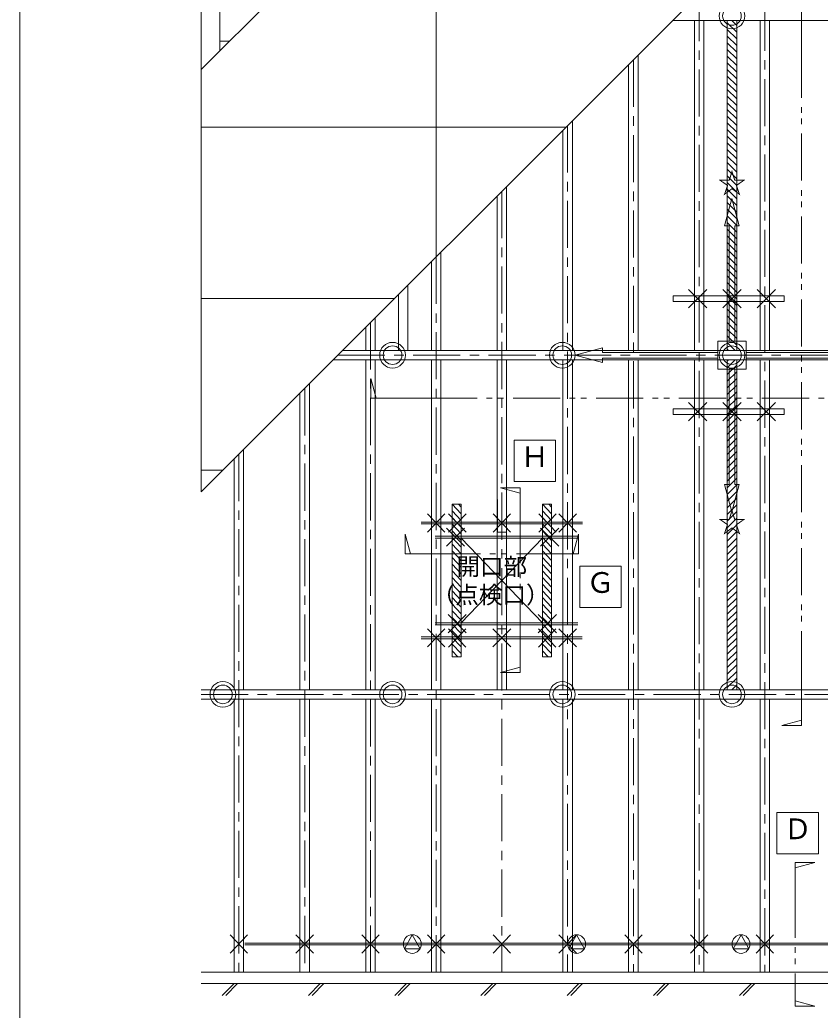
# Model space of a CAD drawing. Units: millimetres on the paper, enlarged 20 times, with parts at other scales. Extents: x -4155 to 4045, y -2866 to 2834.
# Drawn here: x -4155 to -2457, y -930 to 1172 of the extents above; entities that cross this region are included whole.
import ezdxf
from ezdxf.enums import TextEntityAlignment as Align

# ---------------------------------------------------------------- set-up
doc = ezdxf.new("R2010")
doc.units = ezdxf.units.MM
doc.header["$LTSCALE"] = 20
doc.linetypes.add('CHAIN1', pattern=[8, 5, -1, 1, -1])
doc.linetypes.add('DOUBLE_CHAIN1', pattern=[8.8, 5, -1, 0.6, -0.6, 0.6, -1])
for name, color, linetype, lineweight in [('0-0_基本', 7, 'Continuous', 9), ('0-1_軸組', 7, 'Continuous', 9), ('0-2_インサート', 7, 'Continuous', 9), ('0-3_文字', 7, 'Continuous', 9), ('0-4_ブレース', 7, 'Continuous', 9), ('0-5_仕上', 7, 'Continuous', 9), ('F-0_図枠', 7, 'Continuous', 9)]:
    doc.layers.add(name, color=color, linetype=linetype, lineweight=lineweight)
doc.styles.add('ＭＳ ゴシック', font='')
doc.styles.get('ＭＳ ゴシック').set_extended_font_data('MS Gothic')

msp = doc.modelspace()

# ---------------------------------------------------------------- linework, layer by layer
at = {"layer": '0-0_基本', "color": 4, "linetype": 'CHAIN1'}
for p, q in [((-2574.35, 1366.61), (-2574.35, -849.29)), ((-2713.81, 1227.15), (-2713.81, -849.29)), ((-2853.27, 1087.69), (-2853.27, -849.29)), ((-2992.73, 948.23), (-2992.73, -849.29)), ((-3132.19, 808.77), (-3132.19, -849.29)), ((-3271.65, 669.31), (-3271.65, -849.29)), ((-3411.11, 529.85), (-3411.11, -849.29)), ((-3480.39, 460.57), (-1570.48, 460.57)), ((-3550.57, 390.39), (-3550.57, -849.29)), ((-3690.03, 250.93), (-3690.03, -849.29)), ((-3770.48, -259.43), (-1570.48, -259.43))]:
    msp.add_line(p, q, dxfattribs=at)
at = {"layer": '0-0_基本'}
for p, q in [((-2736.15, 561.3), (-2697.61, 599.84)), ((-2736.15, 599.84), (-2697.61, 561.3)), ((-2663.35, 561.3), (-2624.81, 599.84)), ((-2663.35, 599.84), (-2624.81, 561.3)), ((-2590.55, 561.3), (-2552.01, 599.84)), ((-2590.55, 599.84), (-2552.01, 561.3)), ((-2736.15, 359.84), (-2697.61, 321.3)), ((-2736.15, 321.3), (-2697.61, 359.84)), ((-2663.35, 359.84), (-2624.81, 321.3)), ((-2663.35, 321.3), (-2624.81, 359.84)), ((-2590.55, 359.84), (-2552.01, 321.3)), ((-2590.55, 321.3), (-2552.01, 359.84)), ((-3303.5, 106.46), (-2960.96, 106.46)), ((-3290.1, 85.19), (-3253.19, 123.73)), ((-3290.1, 123.73), (-3253.19, 85.19)), ((-3245.17, 85.19), (-3208.26, 123.73)), ((-3245.17, 123.73), (-3208.26, 85.19)), ((-3150.64, 85.19), (-3113.73, 123.73)), ((-3150.64, 123.73), (-3113.73, 85.19)), ((-3053.61, 85.19), (-3016.7, 123.73)), ((-3053.61, 123.73), (-3016.7, 85.19)), ((-3011.18, 85.19), (-2974.27, 123.73)), ((-3011.18, 123.73), (-2974.27, 85.19)), ((-3303.5, 102.46), (-2960.96, 102.46)), ((-3249.96, 93.57), (-3211.42, 55.04)), ((-3249.96, 55.04), (-3211.42, 93.57)), ((-3050.1, 93.6), (-3011.56, 55.06)), ((-3050.1, 55.06), (-3011.56, 93.6)), ((-3273.79, 76.3), (-2970.86, 76.3)), ((-3273.79, 72.3), (-2970.86, 72.3)), ((-3246.3, -90.11), (-3207.76, -128.65)), ((-3246.3, -128.65), (-3207.76, -90.11)), ((-3055.13, -128.67), (-3016.6, -90.14)), ((-3055.13, -90.14), (-3016.6, -128.67)), ((-3290.1, -158.81), (-3253.19, -120.27)), ((-3290.1, -120.27), (-3253.19, -158.81)), ((-3273.79, -107.7), (-2970.86, -107.7)), ((-3273.79, -111.7), (-2970.86, -111.7)), ((-3245.49, -159.05), (-3208.58, -120.51)), ((-3245.49, -120.51), (-3208.58, -159.05)), ((-3151.46, -158.81), (-3112.92, -120.27)), ((-3151.46, -120.27), (-3112.92, -158.81)), ((-3054.32, -159.05), (-3017.41, -120.51)), ((-3054.32, -120.51), (-3017.41, -159.05)), ((-3011.18, -158.81), (-2974.27, -120.27)), ((-3011.18, -120.27), (-2974.27, -158.81)), ((-3303.5, -137.54), (-2961.92, -137.54)), ((-3303.5, -141.54), (-2961.92, -141.54)), ((-3708.48, -808.56), (-3671.57, -770.02)), ((-3708.48, -770.02), (-3671.57, -808.56)), ((-3569.02, -808.56), (-3532.11, -770.02)), ((-3569.02, -770.02), (-3532.11, -808.56)), ((-3429.56, -808.56), (-3392.65, -770.02)), ((-3429.56, -770.02), (-3392.65, -808.56)), ((-3290.1, -770.02), (-3253.19, -808.56)), ((-3290.1, -808.56), (-3253.19, -770.02)), ((-3150.64, -770.02), (-3113.73, -808.56)), ((-3150.64, -808.56), (-3113.73, -770.02)), ((-3011.18, -770.02), (-2974.27, -808.56)), ((-3011.18, -808.56), (-2974.27, -770.02)), ((-2871.72, -808.56), (-2834.81, -770.02)), ((-2871.72, -770.02), (-2834.81, -808.56)), ((-2732.26, -770.02), (-2695.35, -808.56)), ((-2732.26, -808.56), (-2695.35, -770.02)), ((-2592.8, -770.02), (-2555.89, -808.56)), ((-2592.8, -808.56), (-2555.89, -770.02)), ((-3677.71, -787.29), (-1570.48, -787.29)), ((-3677.71, -791.29), (-1570.48, -791.29)), ((-3770.48, -849.29), (-1570.48, -849.29)), ((-1546.48, -873.29), (-3770.48, -873.29)), ((-3725.31, -898.31), (-3700.29, -873.29)), ((-3717.86, -898.31), (-3692.84, -873.29)), ((-3542.4, -898.31), (-3517.37, -873.29)), ((-3534.94, -898.31), (-3509.92, -873.29)), ((-3359.48, -898.31), (-3334.46, -873.29)), ((-3352.03, -898.31), (-3327.01, -873.29)), ((-3176.57, -898.31), (-3151.55, -873.29)), ((-3169.12, -898.31), (-3144.1, -873.29)), ((-2993.66, -898.31), (-2968.63, -873.29)), ((-2986.21, -898.31), (-2961.18, -873.29)), ((-2810.74, -898.31), (-2785.72, -873.29)), ((-2803.29, -898.31), (-2778.27, -873.29)), ((-2627.83, -898.31), (-2602.81, -873.29)), ((-2620.38, -898.31), (-2595.36, -873.29))]:
    msp.add_line(p, q, dxfattribs=at)
at = {"layer": '0-1_軸組'}
for p, q in [((-1570.48, 1170.57), (-2770.39, 1170.57)), ((-2723.81, 1170.57), (-2723.81, 470.57)), ((-2703.81, 1170.57), (-2703.81, 470.57)), ((-2654.08, 470.57), (-2654.08, 1170.57)), ((-2654.08, 1166.15), (-2634.08, 1146.15)), ((-2644.35, 1170.57), (-2634.08, 1160.29)), ((-2634.08, 1170.57), (-2634.08, 470.57)), ((-2584.35, 1170.57), (-2584.35, 470.57)), ((-2564.35, 1170.57), (-2564.35, 470.57)), ((-2654.08, 1152.01), (-2634.08, 1132.01)), ((-2654.08, 1137.87), (-2634.08, 1117.87)), ((-2654.08, 1123.72), (-2634.08, 1103.72)), ((-2843.27, 1097.69), (-2843.27, 470.57)), ((-2654.08, 1109.58), (-2634.08, 1089.58)), ((-2654.08, 1095.44), (-2634.08, 1075.44)), ((-2863.27, 1077.69), (-2863.27, 470.57)), ((-2654.08, 1081.3), (-2634.08, 1061.3)), ((-2654.08, 1067.16), (-2634.08, 1047.16)), ((-2654.08, 1053.01), (-2634.08, 1033.01)), ((-2654.08, 1038.87), (-2634.08, 1018.87)), ((-2654.08, 1024.73), (-2634.08, 1004.73)), ((-2654.08, 1010.59), (-2634.08, 990.59)), ((-2654.08, 996.44), (-2634.08, 976.44)), ((-2654.08, 982.3), (-2634.08, 962.3)), ((-2654.08, 968.16), (-2634.08, 948.16)), ((-2982.73, 958.23), (-2982.73, 470.57)), ((-2654.08, 954.02), (-2634.08, 934.02)), ((-3002.73, 938.23), (-3002.73, 470.57)), ((-2654.08, 939.88), (-2634.08, 919.88)), ((-2654.08, 925.73), (-2634.08, 905.73)), ((-2654.08, 911.59), (-2634.08, 891.59)), ((-2654.08, 897.45), (-2634.08, 877.45)), ((-2654.08, 883.31), (-2634.08, 863.31)), ((-2654.08, 869.17), (-2634.08, 849.17)), ((-2654.08, 855.02), (-2634.08, 835.02)), ((-2654.08, 840.88), (-2634.08, 820.88)), ((-2654.08, 826.74), (-2634.08, 806.74)), ((-3122.19, 818.77), (-3122.19, 470.57)), ((-2654.08, 812.6), (-2634.08, 792.6)), ((-3142.19, 798.77), (-3142.19, 470.57)), ((-2654.08, 798.45), (-2634.08, 778.45)), ((-2654.08, 784.31), (-2634.08, 764.31)), ((-2654.08, 770.17), (-2634.08, 750.17)), ((-2654.08, 756.03), (-2634.08, 736.03)), ((-2654.08, 741.89), (-2634.08, 721.89)), ((-2654.08, 727.74), (-2634.08, 707.74)), ((-2654.08, 713.6), (-2634.08, 693.6)), ((-2654.08, 699.46), (-2634.08, 679.46)), ((-3261.65, 679.31), (-3261.65, 470.57)), ((-2654.08, 685.32), (-2634.08, 665.32)), ((-3281.65, 659.31), (-3281.65, 470.57)), ((-2654.08, 671.18), (-2634.08, 651.18)), ((-2654.08, 657.03), (-2634.08, 637.03)), ((-2654.08, 642.89), (-2634.08, 622.89)), ((-2654.08, 628.75), (-2634.08, 608.75)), ((-2654.08, 614.61), (-2634.08, 594.61)), ((-3351.38, 589.58), (-3351.38, 470.57)), ((-3331.38, 609.58), (-3331.38, 470.57)), ((-2654.08, 600.46), (-2634.08, 580.46)), ((-2768.82, 586.57), (-2533.12, 586.57)), ((-2768.82, 586.57), (-2768.82, 574.57)), ((-2768.82, 574.57), (-2533.12, 574.57)), ((-2654.08, 586.32), (-2634.08, 566.32)), ((-2654.08, 572.18), (-2634.08, 552.18)), ((-2533.12, 586.57), (-2533.12, 574.57)), ((-2654.08, 558.04), (-2634.08, 538.04)), ((-3401.11, 539.85), (-3401.11, 470.57)), ((-2654.08, 543.9), (-2634.08, 523.9)), ((-2654.08, 529.75), (-2634.08, 509.75)), ((-3421.11, 519.85), (-3421.11, 470.57)), ((-2654.08, 515.61), (-2634.08, 495.61)), ((-2654.08, 501.47), (-2634.08, 481.47)), ((-2654.08, 487.33), (-2637.32, 470.57)), ((-1570.48, 470.57), (-3470.39, 470.57)), ((-2654.08, 473.19), (-2651.46, 470.57)), ((-1570.48, 450.57), (-3490.39, 450.57)), ((-3421.11, 450.57), (-3421.11, -249.43)), ((-3401.11, 450.57), (-3401.11, -249.43)), ((-3281.65, 450.57), (-3281.65, -249.43)), ((-3261.65, 450.57), (-3261.65, -249.43)), ((-3142.19, 450.57), (-3142.19, -249.43)), ((-3122.19, 450.57), (-3122.19, -249.43)), ((-3002.73, 450.57), (-3002.73, -249.43)), ((-2982.73, 450.57), (-2982.73, -249.43)), ((-2863.27, 450.57), (-2863.27, -249.43)), ((-2843.27, 450.57), (-2843.27, -249.43)), ((-2723.81, 450.57), (-2723.81, -249.43)), ((-2703.81, 450.57), (-2703.81, -249.43)), ((-2654.08, 447.95), (-2651.46, 450.57)), ((-2654.08, 450.57), (-2654.08, -249.43)), ((-2654.08, 433.81), (-2637.32, 450.57)), ((-2634.08, -249.43), (-2634.08, 450.57)), ((-2584.35, 450.57), (-2584.35, -249.43)), ((-2564.35, 450.57), (-2564.35, -249.43)), ((-2654.08, 419.67), (-2634.08, 439.67)), ((-2654.08, 405.52), (-2634.08, 425.52)), ((-3540.57, 400.39), (-3540.57, -249.43)), ((-2654.08, 391.38), (-2634.08, 411.38)), ((-3560.57, 380.39), (-3560.57, -249.43)), ((-2654.08, 377.24), (-2634.08, 397.24)), ((-2654.08, 363.1), (-2634.08, 383.1)), ((-2654.08, 348.95), (-2634.08, 368.95)), ((-2654.08, 334.81), (-2634.08, 354.81)), ((-2654.08, 320.67), (-2634.08, 340.67)), ((-2533.12, 334.57), (-2533.12, 346.57)), ((-2768.82, 334.57), (-2533.12, 334.57)), ((-2654.08, 306.53), (-2634.08, 326.53)), ((-2654.08, 292.39), (-2634.08, 312.39)), ((-2654.08, 278.24), (-2634.08, 298.24)), ((-2654.08, 264.1), (-2634.08, 284.1)), ((-3680.03, 260.93), (-3680.03, -249.43)), ((-2654.08, 249.96), (-2634.08, 269.96)), ((-2654.08, 235.82), (-2634.08, 255.82)), ((-3700.03, 240.93), (-3700.03, -249.43)), ((-2654.08, 221.68), (-2634.08, 241.68)), ((-2654.08, 207.53), (-2634.08, 227.53)), ((-2654.08, 193.39), (-2634.08, 213.39)), ((-2654.08, 179.25), (-2634.08, 199.25)), ((-2654.08, 165.11), (-2634.08, 185.11)), ((-2654.08, 150.96), (-2634.08, 170.96)), ((-3122.61, 154.46), (-3122.61, 85.19)), ((-2654.08, 136.82), (-2634.08, 156.82)), ((-3237.55, 144.46), (-3218.39, 144.46)), ((-3237.55, -179.54), (-3237.55, 144.46)), ((-3237.55, 144.05), (-3218.39, 124.05)), ((-3237.55, 129.91), (-3218.39, 109.91)), ((-3224.39, 144.46), (-3218.39, 138.2)), ((-3218.39, 144.46), (-3218.39, -179.54)), ((-3045.98, 144.46), (-3026.83, 144.46)), ((-3045.98, -179.54), (-3045.98, 144.46)), ((-3045.98, 144.05), (-3026.83, 124.05)), ((-3045.98, 129.91), (-3026.83, 109.91)), ((-3032.83, 144.46), (-3026.83, 138.2)), ((-3026.83, 144.46), (-3026.83, -179.54)), ((-2654.08, 122.68), (-2634.08, 142.68)), ((-2654.08, 108.54), (-2634.08, 128.54)), ((-3237.55, 115.77), (-3218.39, 95.77)), ((-3045.98, 115.77), (-3026.83, 95.77)), ((-2654.08, 94.4), (-2634.08, 114.4)), ((-3237.55, 101.63), (-3218.39, 81.63)), ((-3237.55, 87.49), (-3218.39, 67.49)), ((-3045.98, 101.63), (-3026.83, 81.63)), ((-3045.98, 87.49), (-3026.83, 67.49)), ((-2654.08, 80.25), (-2634.08, 100.25)), ((-2654.08, 66.11), (-2634.08, 86.11)), ((-3237.55, 73.34), (-3218.39, 53.34)), ((-3045.98, 73.34), (-3026.83, 53.34)), ((-2654.08, 51.97), (-2634.08, 71.97)), ((-3237.55, 59.2), (-3218.39, 39.2)), ((-3237.55, 45.06), (-3218.39, 25.06)), ((-3045.98, 59.2), (-3026.83, 39.2)), ((-3045.98, 45.06), (-3026.83, 25.06)), ((-2654.08, 37.83), (-2634.08, 57.83)), ((-2654.08, 23.69), (-2634.08, 43.69)), ((-3237.55, 30.92), (-3218.39, 10.92)), ((-3045.98, 30.92), (-3026.83, 10.92)), ((-2654.08, 9.54), (-2634.08, 29.54)), ((-3237.55, 16.78), (-3218.39, -3.22)), ((-3237.55, 2.63), (-3218.39, -17.37)), ((-3045.98, 16.78), (-3026.83, -3.22)), ((-3045.98, 2.63), (-3026.83, -17.37)), ((-2654.08, -4.6), (-2634.08, 15.4)), ((-2654.08, -18.74), (-2634.08, 1.26)), ((-3237.55, -11.51), (-3218.39, -31.51)), ((-3045.98, -11.51), (-3026.83, -31.51)), ((-2654.08, -32.88), (-2634.08, -12.88)), ((-3237.55, -25.65), (-3218.39, -45.65)), ((-3237.55, -39.79), (-3218.39, -59.79)), ((-3045.98, -25.65), (-3026.83, -45.65)), ((-3045.98, -39.79), (-3026.83, -59.79)), ((-2654.08, -47.02), (-2634.08, -27.02)), ((-2654.08, -61.17), (-2634.08, -41.17)), ((-3237.55, -53.94), (-3218.39, -73.94)), ((-3045.98, -53.94), (-3026.83, -73.94)), ((-2654.08, -75.31), (-2634.08, -55.31)), ((-3237.55, -68.08), (-3218.39, -88.08)), ((-3237.55, -82.22), (-3218.39, -102.22)), ((-3045.98, -68.08), (-3026.83, -88.08)), ((-3045.98, -82.22), (-3026.83, -102.22)), ((-2654.08, -89.45), (-2634.08, -69.45)), ((-2654.08, -103.59), (-2634.08, -83.59)), ((-3237.55, -96.36), (-3218.39, -116.36)), ((-3045.98, -96.36), (-3026.83, -116.36)), ((-2654.08, -117.74), (-2634.08, -97.74)), ((-3237.55, -110.5), (-3218.39, -130.5)), ((-3237.55, -124.65), (-3218.39, -144.65)), ((-3141.77, -120.27), (-3122.61, -120.27)), ((-3045.98, -110.5), (-3026.83, -130.5)), ((-3045.98, -124.65), (-3026.83, -144.65)), ((-2654.08, -131.88), (-2634.08, -111.88)), ((-2654.08, -146.02), (-2634.08, -126.02)), ((-3237.55, -138.79), (-3218.39, -158.79)), ((-3045.98, -138.79), (-3026.83, -158.79)), ((-2654.08, -160.16), (-2634.08, -140.16)), ((-3237.55, -152.93), (-3218.39, -172.93)), ((-3237.55, -167.07), (-3225.61, -179.54)), ((-3045.98, -152.93), (-3026.83, -172.93)), ((-3045.98, -167.07), (-3034.04, -179.54)), ((-2654.08, -174.3), (-2634.08, -154.3)), ((-3218.39, -179.54), (-3237.55, -179.54)), ((-3026.83, -179.54), (-3045.98, -179.54)), ((-2654.08, -188.45), (-2634.08, -168.45)), ((-2654.08, -202.59), (-2634.08, -182.59)), ((-2654.08, -216.73), (-2634.08, -196.73)), ((-2654.08, -230.87), (-2634.08, -210.87)), ((-2654.08, -245.01), (-2634.08, -225.01)), ((-1570.48, -249.43), (-3770.48, -249.43)), ((-2644.35, -249.43), (-2634.08, -239.16)), ((-1570.48, -269.43), (-3770.48, -269.43)), ((-3700.03, -269.43), (-3700.03, -849.29)), ((-3680.03, -269.43), (-3680.03, -849.29)), ((-3560.57, -269.43), (-3560.57, -849.29)), ((-3540.57, -269.43), (-3540.57, -849.29)), ((-3421.11, -269.43), (-3421.11, -849.29)), ((-3401.11, -269.43), (-3401.11, -849.29)), ((-3281.65, -269.43), (-3281.65, -849.29)), ((-3261.65, -269.43), (-3261.65, -849.29)), ((-3002.73, -269.43), (-3002.73, -849.29)), ((-2982.73, -269.43), (-2982.73, -849.29)), ((-2863.27, -269.43), (-2863.27, -849.29)), ((-2843.27, -269.43), (-2843.27, -849.29)), ((-2723.81, -269.43), (-2723.81, -849.29)), ((-2703.81, -269.43), (-2703.81, -849.29)), ((-2584.35, -269.43), (-2584.35, -849.29)), ((-2564.35, -269.43), (-2564.35, -849.29))]:
    msp.add_line(p, q, dxfattribs=at)
for points in [[(-2768.82, 334.57), (-2768.82, 346.57), (-2533.12, 346.57)], [(-3141.77, 154.46), (-3141.77, 85.19), (-3122.61, 85.19)]]:
    msp.add_lwpolyline(points, dxfattribs=at)
at = {"layer": '0-2_インサート'}
for p, q in [((-3322.22, -769.51), (-3338.63, -799.18)), ((-3305.82, -799.18), (-3322.22, -769.51)), ((-2973.57, -769.51), (-2989.98, -799.18)), ((-2973.57, -769.51), (-2989.98, -799.18)), ((-2957.17, -799.18), (-2973.57, -769.51)), ((-2957.17, -799.18), (-2973.57, -769.51)), ((-2624.92, -769.51), (-2641.33, -799.18)), ((-2608.52, -799.18), (-2624.92, -769.51)), ((-3338.63, -799.18), (-3305.82, -799.18)), ((-2989.98, -799.18), (-2957.17, -799.18)), ((-2989.98, -799.18), (-2957.17, -799.18)), ((-2641.33, -799.18), (-2608.52, -799.18))]:
    msp.add_line(p, q, dxfattribs=at)
for centre, radius in [((-2644.08, 1180.57), 27.25), ((-2644.08, 1180.57), 19.78), ((-3364.08, 460.57), 27.25), ((-3004.08, 460.57), 27.25), ((-2644.08, 460.57), 27.25), ((-3364.08, 460.57), 19.78), ((-3004.08, 460.57), 19.78), ((-2644.08, 460.57), 19.78), ((-3724.08, -259.43), 27.25), ((-3724.08, -259.43), 19.78), ((-3364.08, -259.43), 27.25), ((-3364.08, -259.43), 19.78), ((-3004.08, -259.43), 27.25), ((-3004.08, -259.43), 19.78), ((-2644.08, -259.43), 27.25), ((-2644.08, -259.43), 19.78)]:
    msp.add_circle(centre, radius, dxfattribs=at)
for centre in [(-3322.22, -789.29), (-2973.57, -789.29), (-2973.57, -789.29), (-2624.92, -789.29)]:
    msp.add_ellipse(centre, major_axis=(0, 19.78), ratio=0.95783, dxfattribs=at)
at = {"layer": '0-3_文字'}
for p, q in [((-2496.71, 1107.05), (-2496.71, 1232.45)), ((-3409.9, 411.28), (-3398.68, 369.43)), ((-3409.9, 369.43), (-3409.9, 411.28)), ((-3284.5, 369.43), (-3409.9, 369.43)), ((-3106.45, 280.12), (-3018.45, 280.12)), ((-3106.45, 192.12), (-3106.45, 280.12)), ((-3018.45, 280.12), (-3018.45, 192.12)), ((-3018.45, 192.12), (-3106.45, 192.12)), ((-3135.27, 178.96), (-3093.42, 167.74)), ((-3093.42, 178.96), (-3135.27, 178.96)), ((-3093.42, 178.96), (-3093.42, 118.96)), ((-3337.55, 80.97), (-3326.34, 39.12)), ((-3337.55, 39.12), (-3337.55, 80.97)), ((-2969.81, 80.97), (-2981.02, 39.12)), ((-2969.81, 39.12), (-2969.81, 80.97)), ((-3337.55, 39.12), (-3277.55, 39.12)), ((-2969.81, 39.12), (-3029.81, 39.12)), ((-2966.99, 13.07), (-2878.99, 13.07)), ((-2966.99, -74.93), (-2966.99, 13.07)), ((-2878.99, 13.07), (-2878.99, -74.93)), ((-2878.99, -74.93), (-2966.99, -74.93)), ((-3093.42, -212.65), (-3093.42, -152.65)), ((-3135.27, -212.65), (-3093.42, -201.44)), ((-2496.71, -200.17), (-2496.71, -325.56)), ((-3093.42, -212.65), (-3135.27, -212.65)), ((-2538.56, -325.56), (-2496.71, -314.35)), ((-2496.71, -325.56), (-2538.56, -325.56)), ((-2548.61, -509.8), (-2460.61, -509.8)), ((-2548.61, -597.8), (-2548.61, -509.8)), ((-2460.61, -509.8), (-2460.61, -597.8)), ((-2460.61, -597.8), (-2548.61, -597.8)), ((-2510.06, -616.12), (-2510.06, -676.12)), ((-2468.21, -616.12), (-2510.06, -627.34)), ((-2510.06, -616.12), (-2468.21, -616.12)), ((-2510.06, -861.16), (-2510.06, -921.16)), ((-2468.21, -921.16), (-2510.06, -909.95)), ((-2510.06, -921.16), (-2468.21, -921.16))]:
    msp.add_line(p, q, dxfattribs=at)
at = {"layer": '0-3_文字', "color": 4, "linetype": 'DOUBLE_CHAIN1'}
for p, q in [((-2496.71, 1107.05), (-2496.71, -200.17)), ((-3284.5, 369.43), (-2011.22, 369.43)), ((-3093.42, 118.96), (-3093.42, -152.65)), ((-3277.55, 39.12), (-3029.81, 39.12)), ((-2510.06, -676.12), (-2510.06, -861.16))]:
    msp.add_line(p, q, dxfattribs=at)
at = {"layer": '0-4_ブレース'}
for p, q in [((-2644.08, 793.32), (-2659.61, 735.36)), ((-2644.08, 793.32), (-2628.55, 735.36)), ((-2650.08, 735.36), (-2659.61, 735.36)), ((-2650.08, 490.57), (-2650.08, 735.36)), ((-2628.55, 735.36), (-2638.08, 735.36)), ((-2638.08, 490.57), (-2638.08, 735.36)), ((-2976.83, 460.57), (-2918.88, 476.1)), ((-2918.88, 476.1), (-2918.88, 466.57)), ((-2674.08, 466.57), (-2918.88, 466.57)), ((-2614.08, 466.57), (-2369.28, 466.57)), ((-2976.83, 460.57), (-2918.88, 445.04)), ((-2918.88, 454.57), (-2918.88, 445.04)), ((-2674.08, 454.57), (-2918.88, 454.57)), ((-2614.08, 454.57), (-2369.28, 454.57)), ((-2638.08, 433.32), (-2650.08, 433.32)), ((-2638.08, 433.32), (-2650.08, 433.32)), ((-2650.08, 430.57), (-2650.08, 185.77)), ((-2650.08, 430.57), (-2650.08, 185.77)), ((-2638.08, 430.57), (-2638.08, 185.77)), ((-2638.08, 430.57), (-2638.08, 185.77)), ((-2644.08, 127.82), (-2659.61, 185.77)), ((-2659.61, 185.77), (-2650.08, 185.77)), ((-2644.08, 127.82), (-2659.61, 185.77)), ((-2650.08, 185.77), (-2659.61, 185.77)), ((-2644.08, 127.82), (-2628.55, 185.77)), ((-2644.08, 127.82), (-2628.55, 185.77)), ((-2638.08, 185.77), (-2628.55, 185.77)), ((-2628.55, 185.77), (-2638.08, 185.77))]:
    msp.add_line(p, q, dxfattribs=at)
msp.add_lwpolyline([(-2674.08, 430.57), (-2614.08, 430.57), (-2614.08, 490.57), (-2674.08, 490.57)], close=True, dxfattribs=at)
at = {"layer": '0-5_仕上'}
for p, q in [((-3770.48, 1066.57), (-3770.48, 2096.57)), ((-1844.39, 2096.57), (-3770.48, 170.48)), ((-3770.48, 1066.57), (-2740.48, 2096.57)), ((-3730.48, 2096.57), (-3730.48, 1106.57)), ((-3271.65, 669.31), (-3271.65, 1565.4)), ((-3710.08, 1126.97), (-3730.48, 1126.97)), ((-3770.48, 1066.57), (-3770.48, 170.48)), ((-3770.48, 944.57), (-2996.39, 944.57)), ((-3770.48, 580.57), (-3360.39, 580.57)), ((-3770.48, 216.57), (-3724.08, 216.57)), ((-3256.03, 72.46), (-3007.67, 72.46)), ((-3218.39, -107.54), (-3045.98, 72.46)), ((-3218.39, 72.46), (-3045.98, -107.54)), ((-3045.98, 72.46), (-3045.98, -107.54)), ((-3256.03, -111.54), (-3007.67, -111.54)), ((-3042.19, -107.54), (-3222.19, -107.54))]:
    msp.add_line(p, q, dxfattribs=at)
msp.add_lwpolyline([(-3045.98, -107.54), (-3218.39, -107.54), (-3218.39, 72.46), (-3045.98, 72.46)], dxfattribs=at)
at = {"layer": 'F-0_図枠'}
msp.add_line((-4154.85, -2865.65), (-4154.85, 2834.35), dxfattribs=at)

# ---------------------------------------------------------------- texts
at = {"layer": '0-1_軸組', "style": 'ＭＳ ゴシック'}
for p in [(-2674.08, 790.57), (-2674.08, 70.57)]:
    msp.add_text('☆', height=43.99, dxfattribs=at).set_placement(p, align=Align.BOTTOM_LEFT)
at = {"layer": '0-3_文字', "style": 'ＭＳ ゴシック'}
for s, height, p in [('Ｈ', 43.99, (-3092.52, 209.94)), ('開口部', 36.66, (-3228.68, -17.54)), ('Ｇ', 43.99, (-2953.06, -57.11)), ('（点検口）', 36.66, (-3281.06, -77.54)), ('Ｄ', 43.99, (-2534.68, -579.98))]:
    msp.add_text(s, height=height, dxfattribs=at).set_placement(p, align=Align.BOTTOM_LEFT)

doc.saveas('drawing.dxf')
